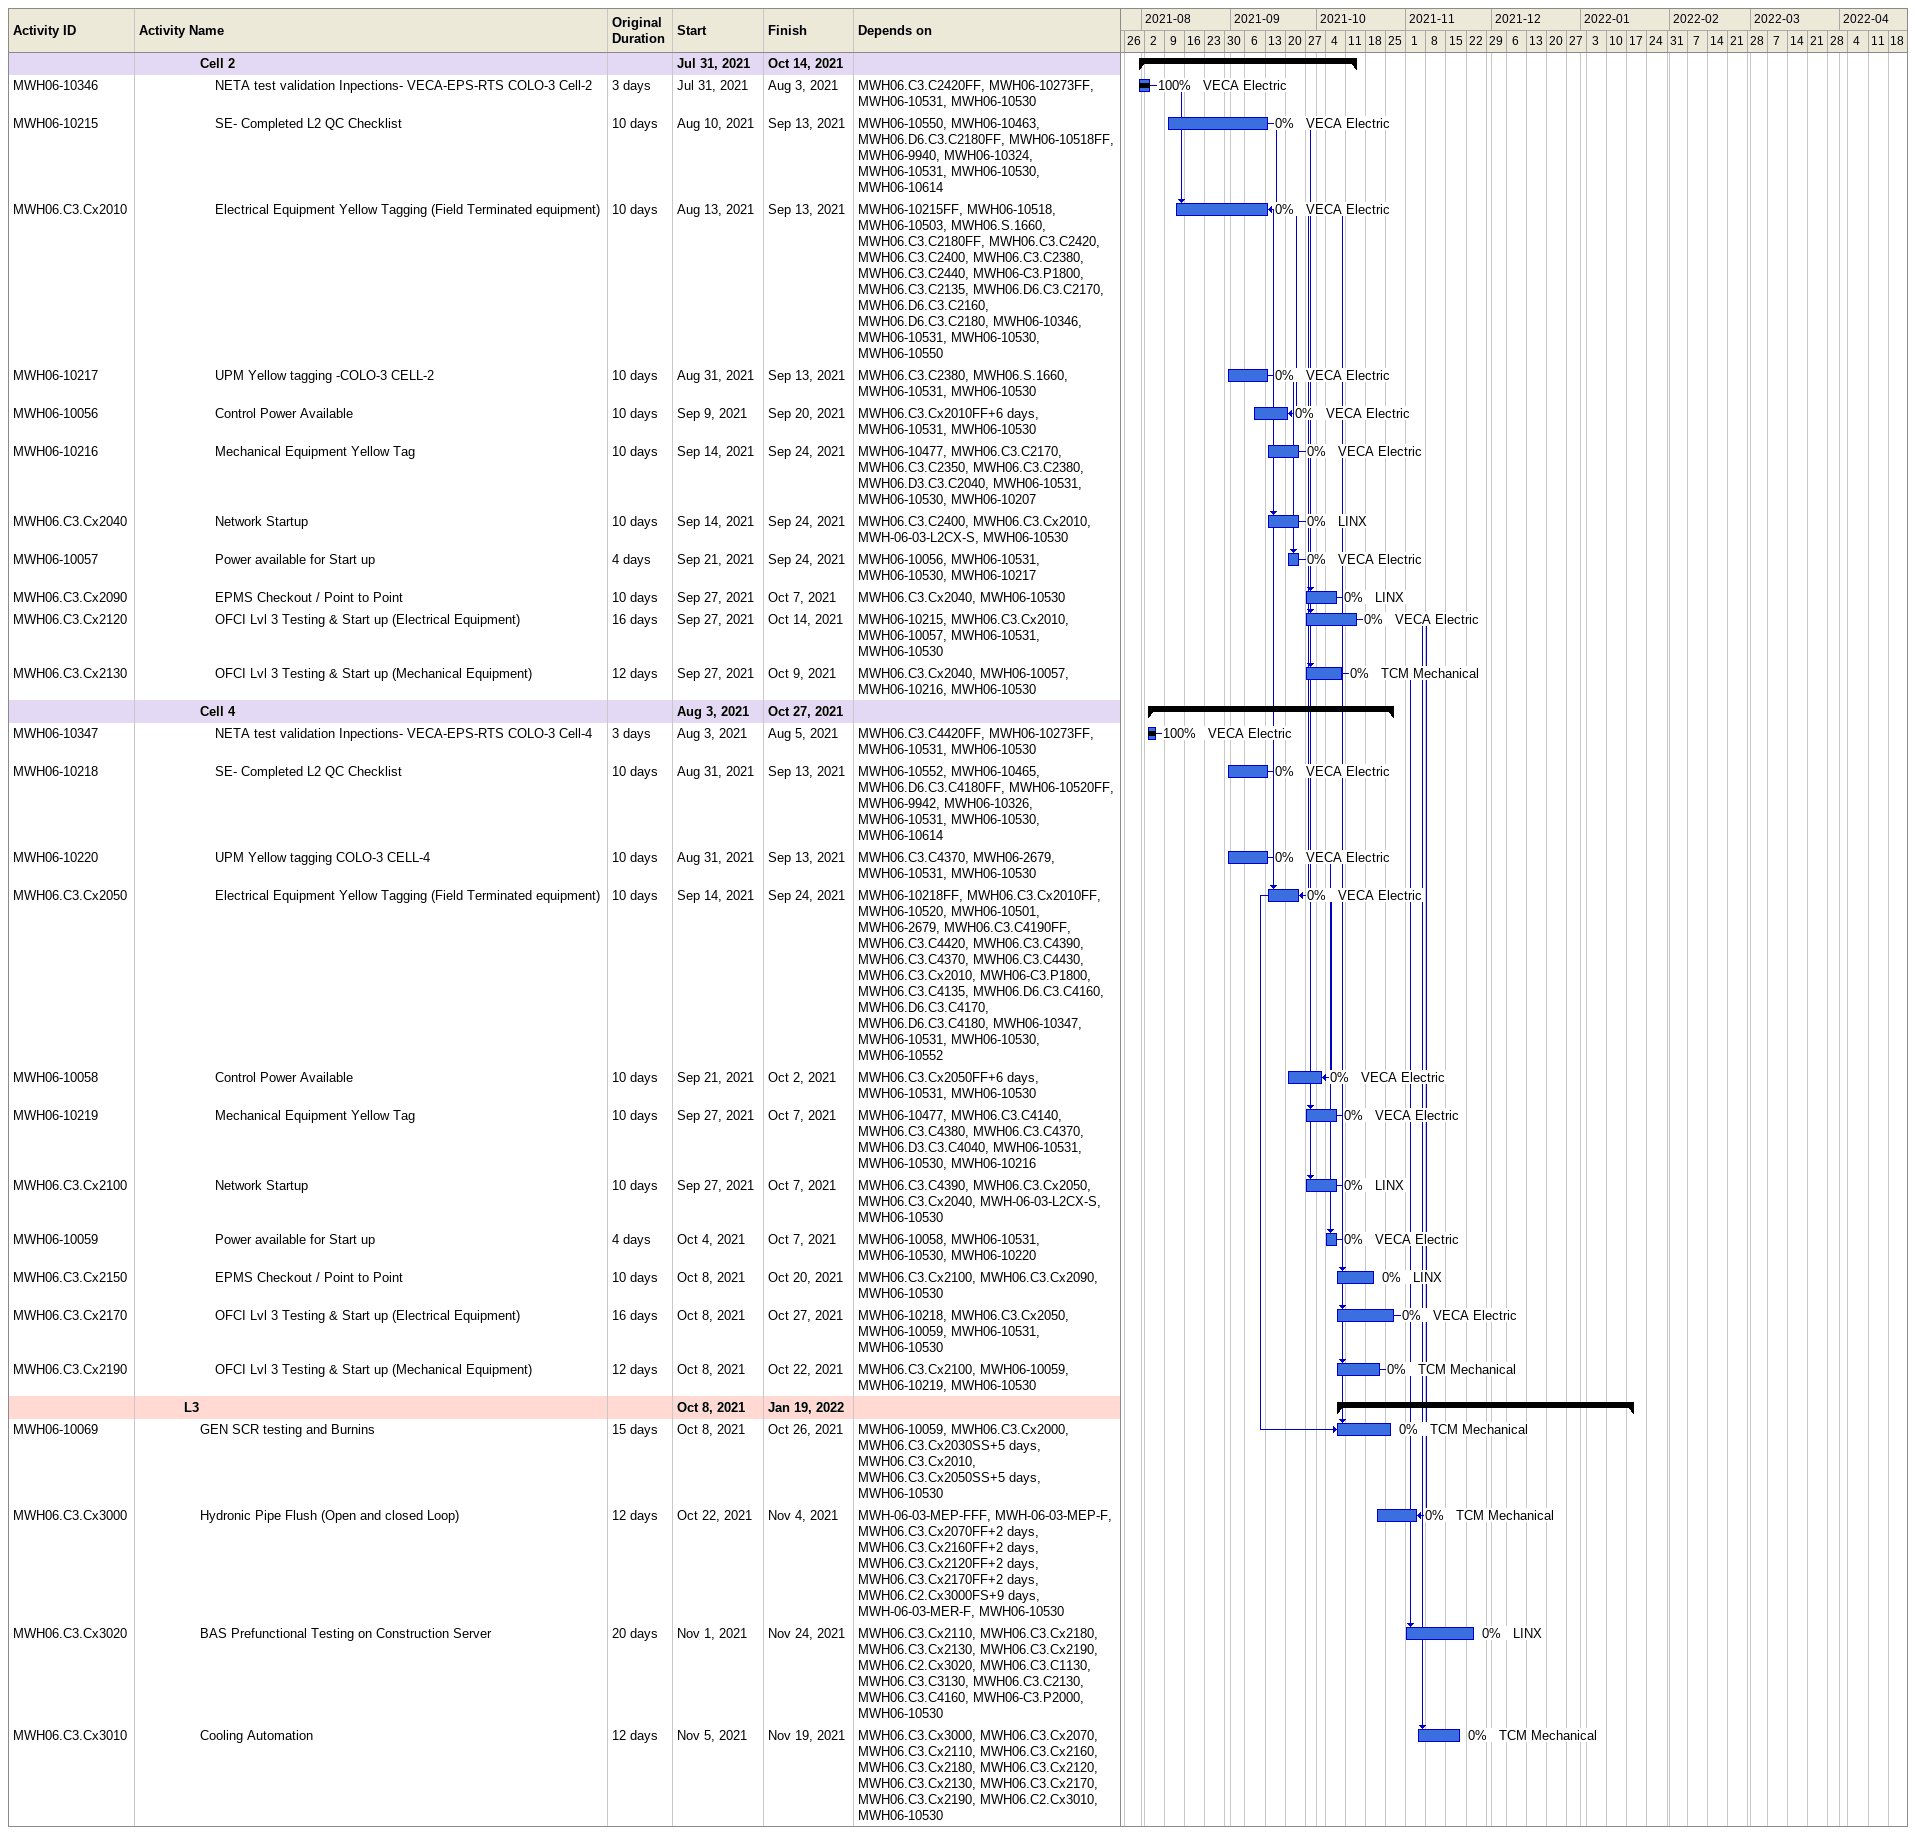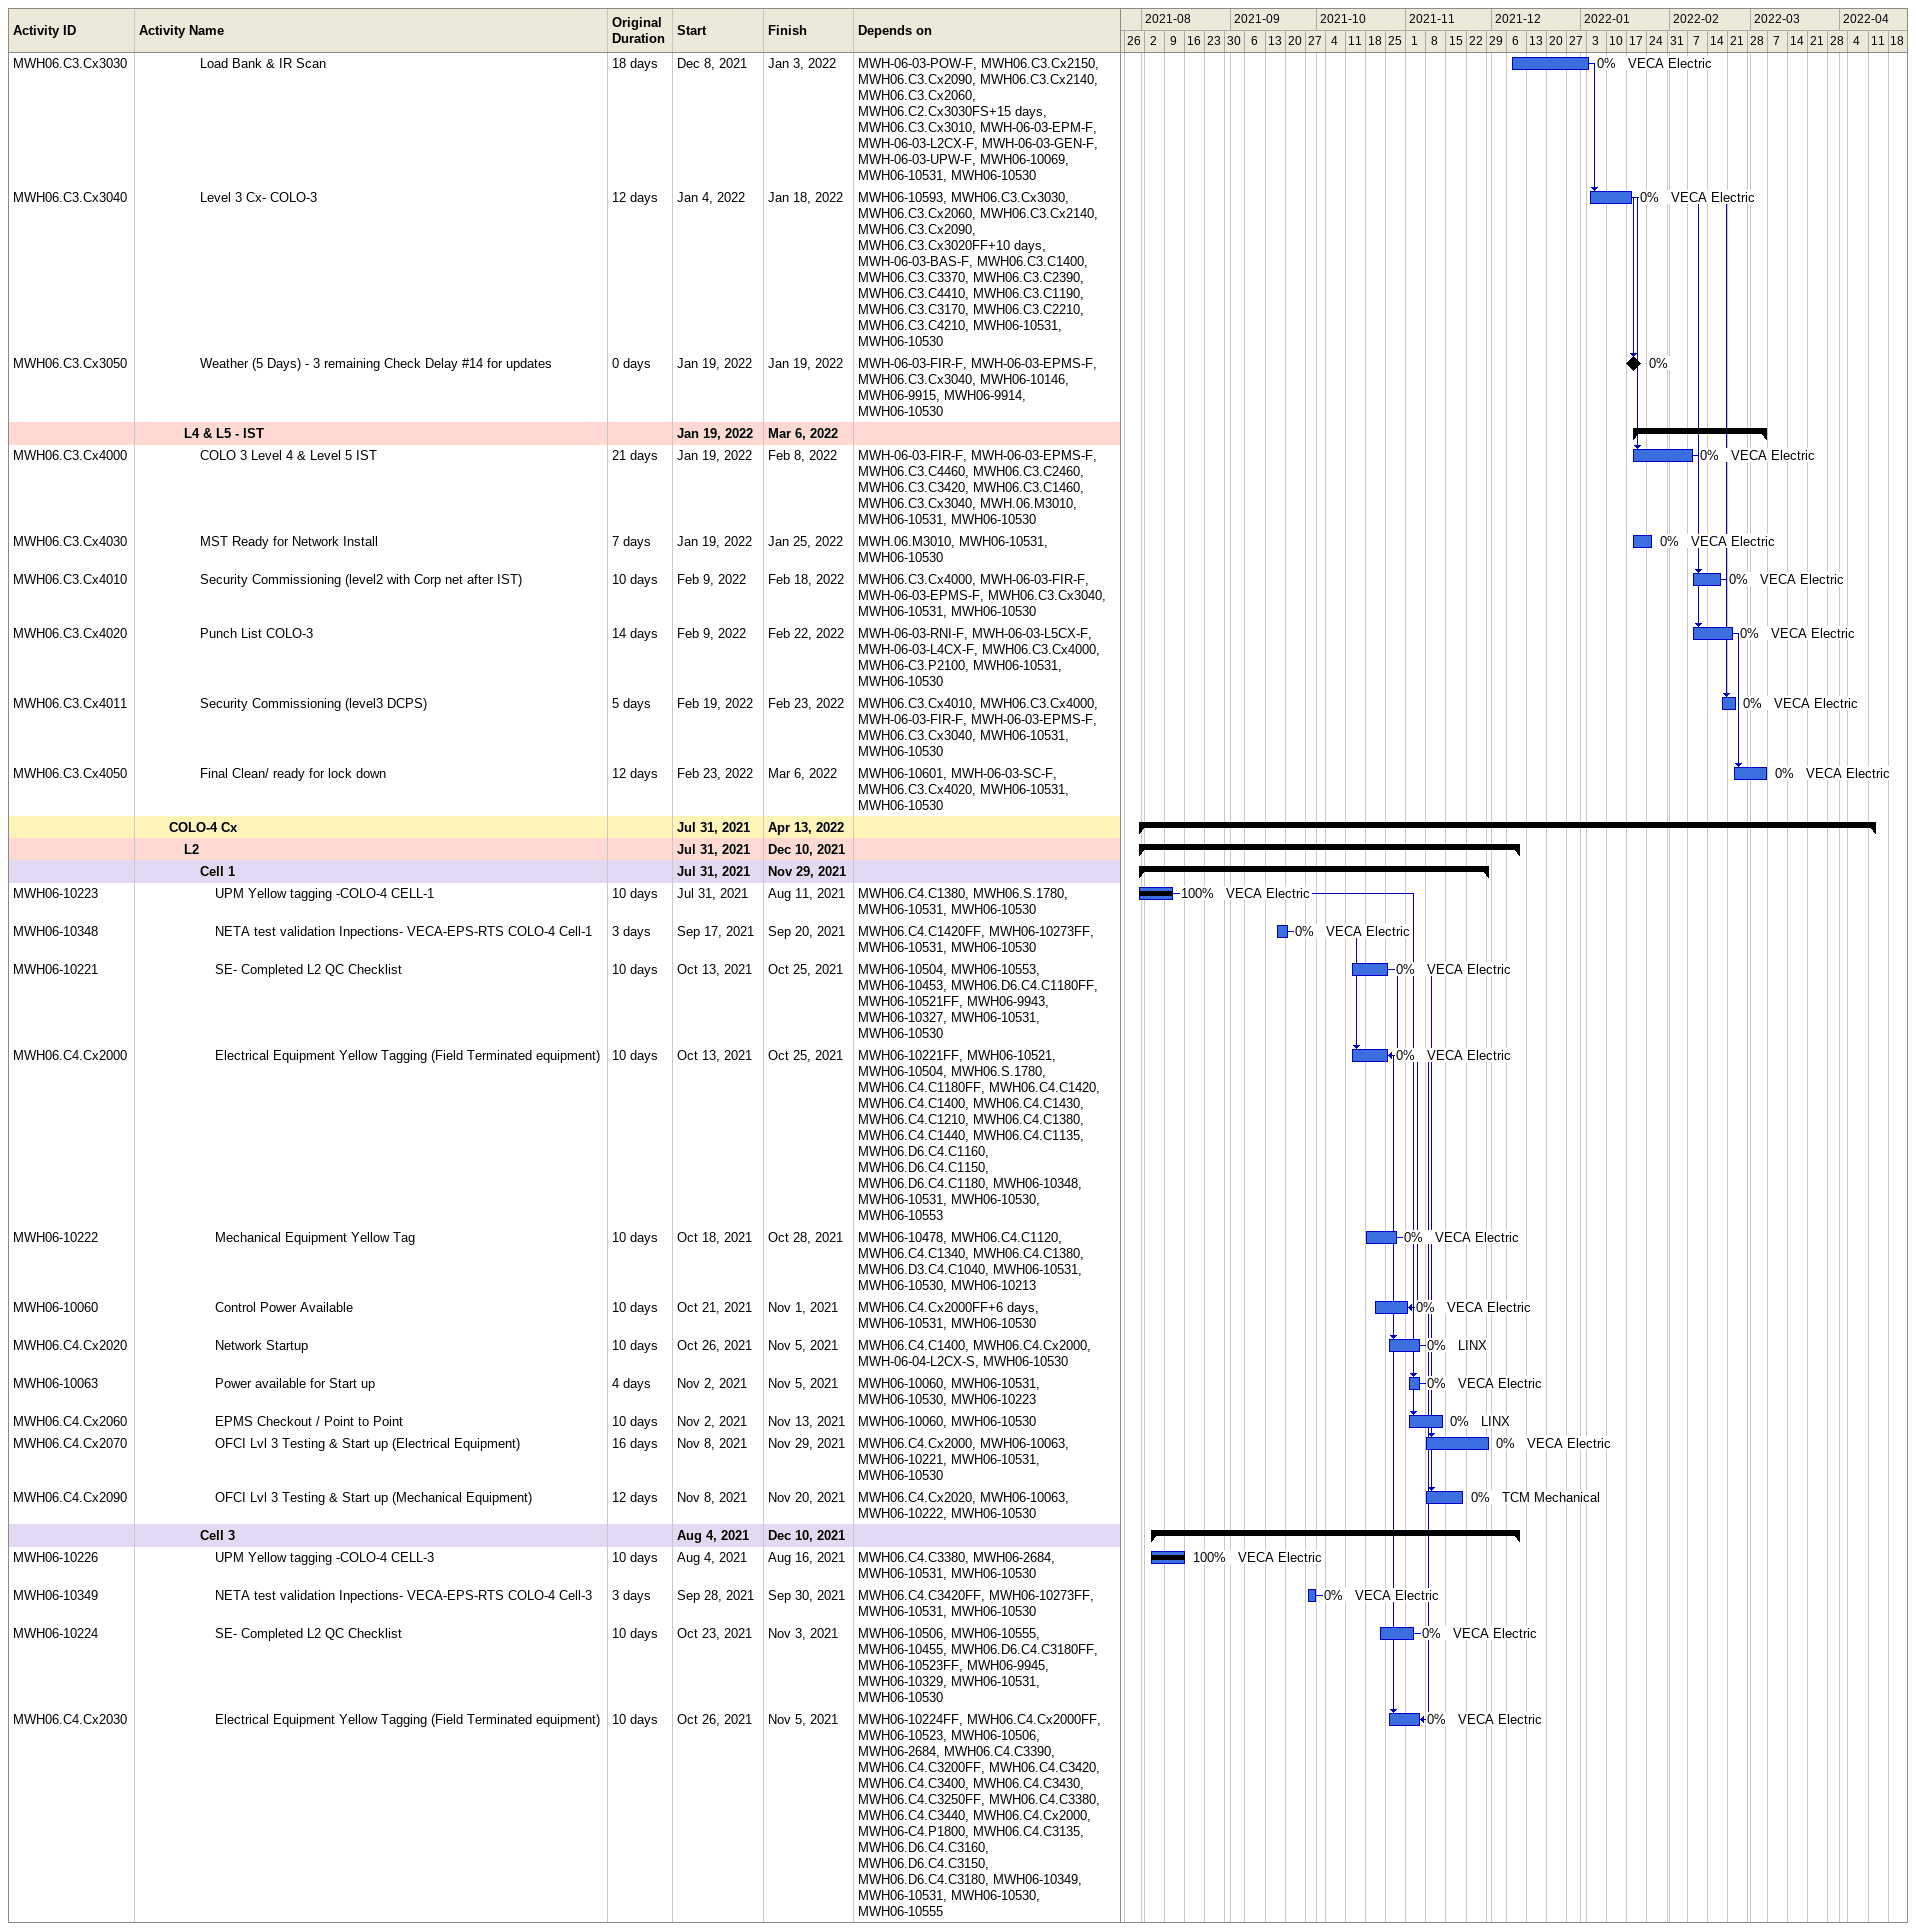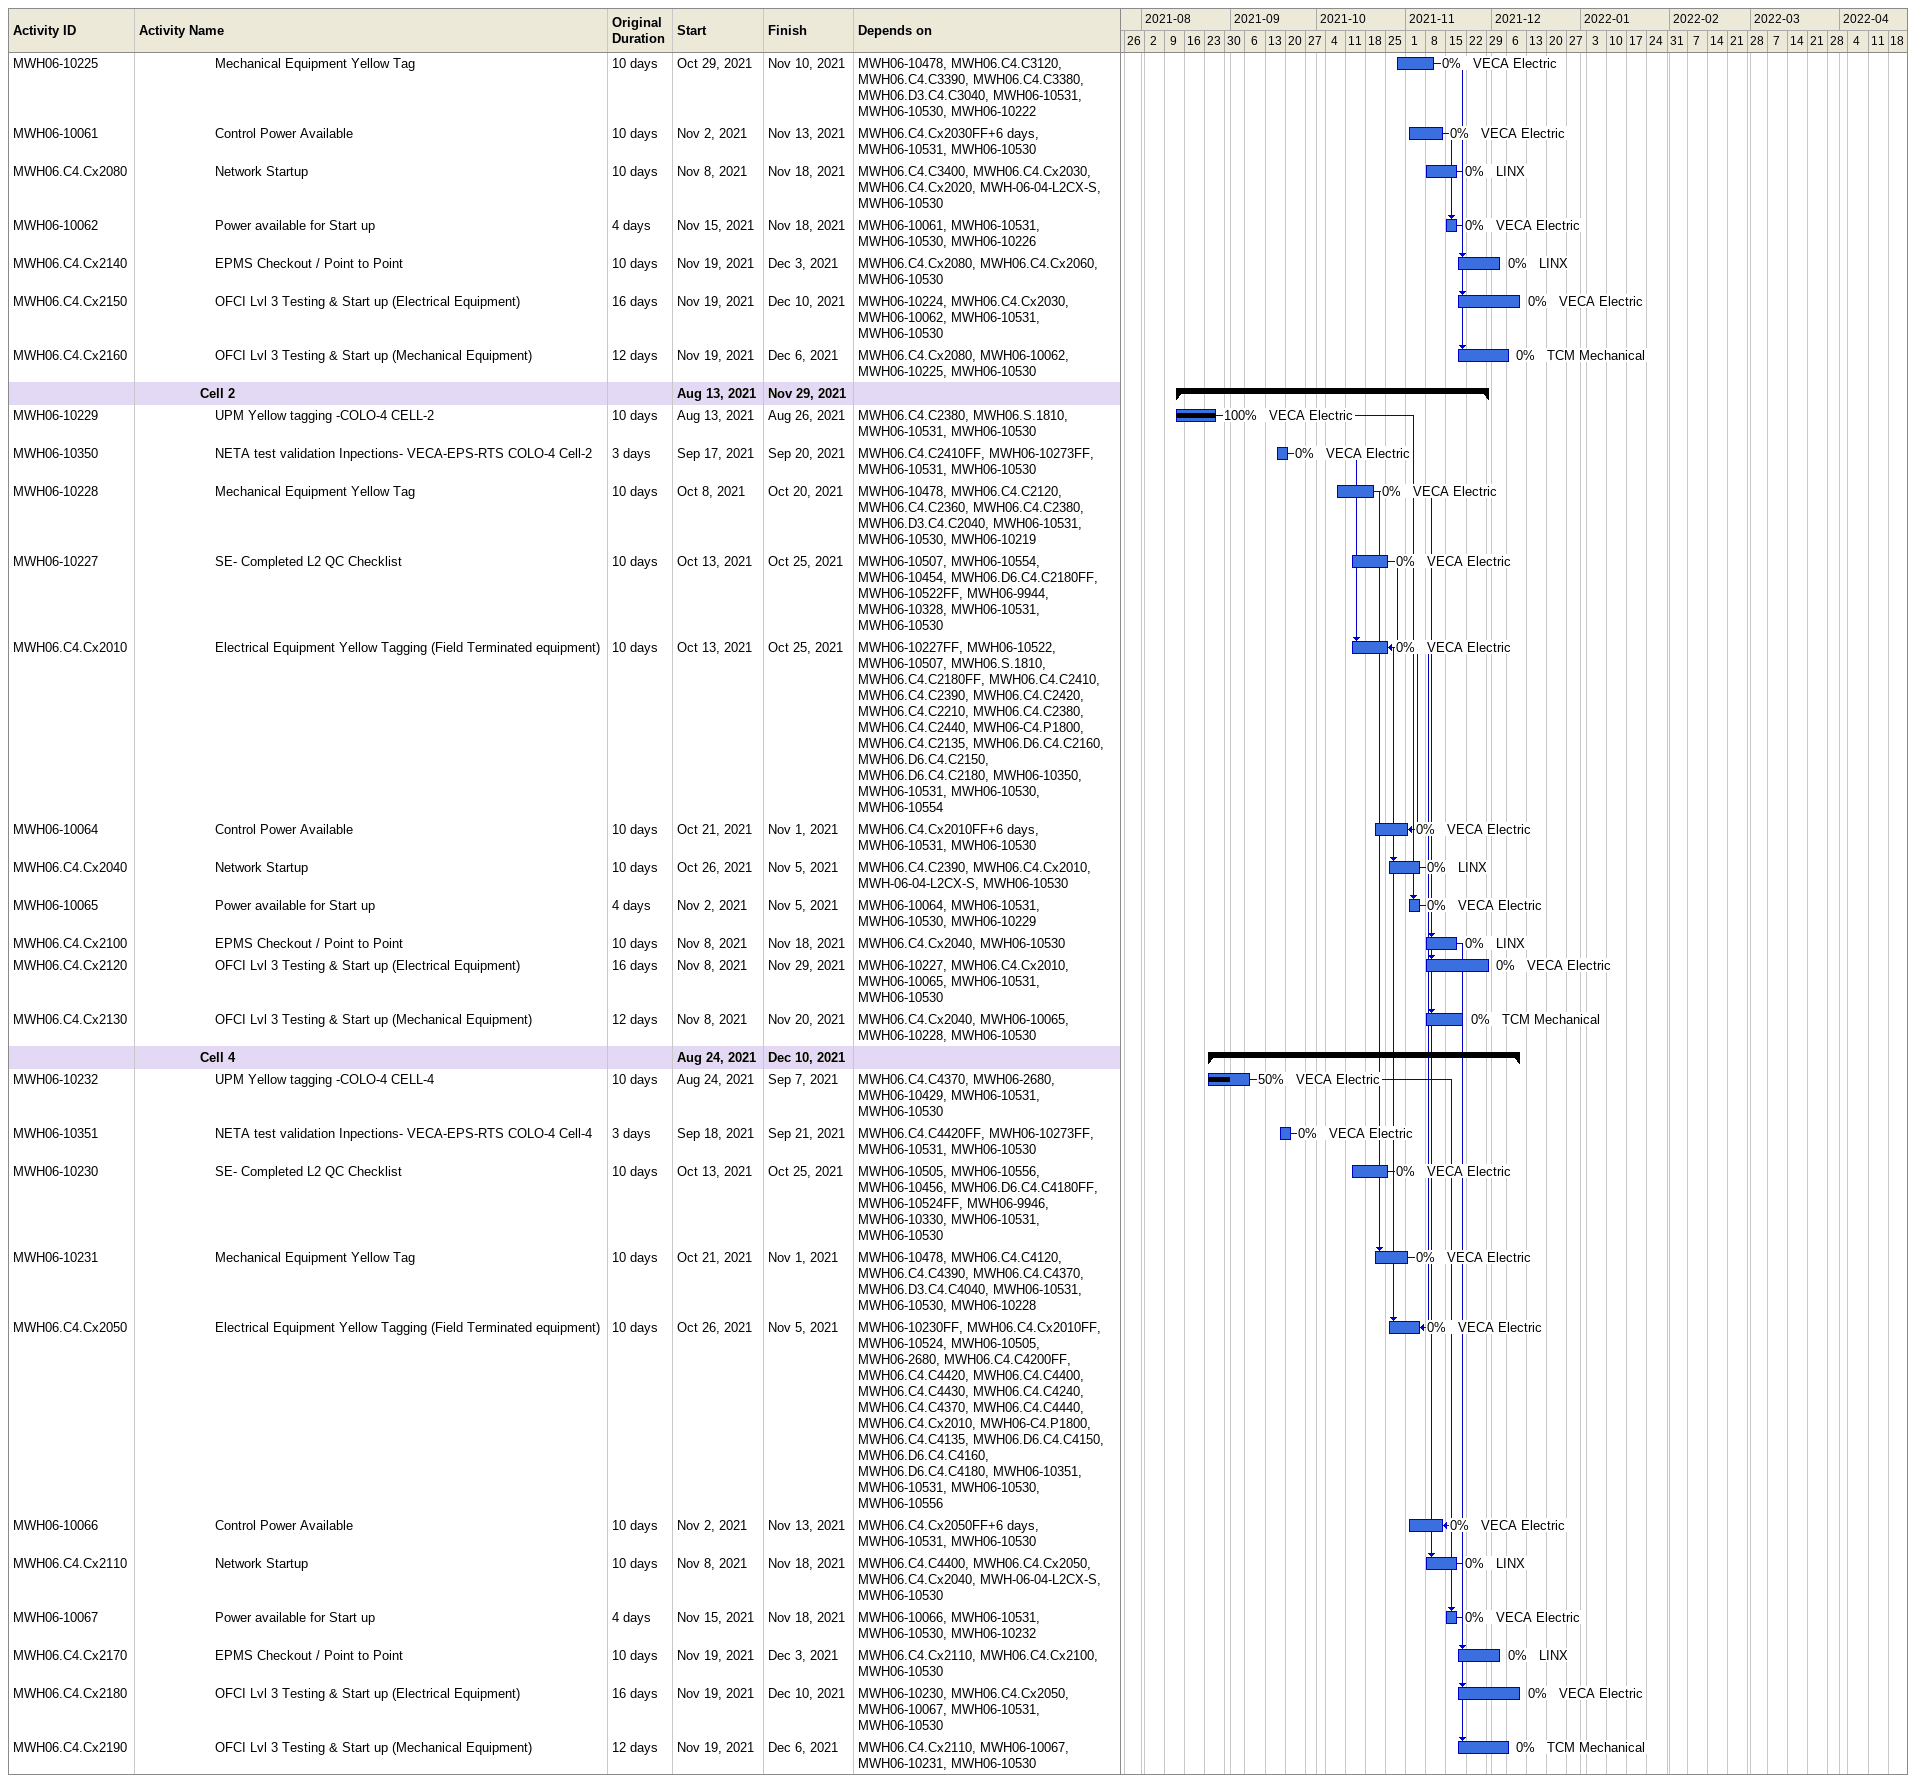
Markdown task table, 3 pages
| ID | Level | Task | Original duration | Start | Finish | Predecessors | Resources | % complete |
|---|---|---|---|---|---|---|---|---|
|  | 5 | **Cell 2** |  | 2021-07-31 | 2021-10-14 |  |  |  |
| MWH06-10346 | 6 | NETA test validation Inpections- VECA-EPS-RTS COLO-3 Cell-2 | 3d | 2021-07-31 | 2021-08-03 | MWH06.C3.C2420FF, MWH06-10273FF, MWH06-10531, MWH06-10530 | VECA Electric | 100 |
| MWH06-10215 | 6 | SE- Completed L2 QC Checklist | 10d | 2021-08-10 | 2021-09-13 | MWH06-10550, MWH06-10463, MWH06.D6.C3.C2180FF, MWH06-10518FF, MWH06-9940, MWH06-10324, MWH06-10531, MWH06-10530, MWH06-10614 | VECA Electric | 0 |
| MWH06.C3.Cx2010 | 6 | Electrical Equipment Yellow Tagging (Field Terminated equipment) | 10d | 2021-08-13 | 2021-09-13 | MWH06-10215FF, MWH06-10518, MWH06-10503, MWH06.S.1660, MWH06.C3.C2180FF, MWH06.C3.C2420, MWH06.C3.C2400, MWH06.C3.C2380, MWH06.C3.C2440, MWH06-C3.P1800, MWH06.C3.C2135, MWH06.D6.C3.C2170, MWH06.D6.C3.C2160, MWH06.D6.C3.C2180, MWH06-10346, MWH06-10531, MWH06-10530, MWH06-10550 | VECA Electric | 0 |
| MWH06-10217 | 6 | UPM Yellow tagging -COLO-3 CELL-2 | 10d | 2021-08-31 | 2021-09-13 | MWH06.C3.C2380, MWH06.S.1660, MWH06-10531, MWH06-10530 | VECA Electric | 0 |
| MWH06-10056 | 6 | Control Power Available | 10d | 2021-09-09 | 2021-09-20 | MWH06.C3.Cx2010FF+6d, MWH06-10531, MWH06-10530 | VECA Electric | 0 |
| MWH06-10216 | 6 | Mechanical Equipment Yellow Tag | 10d | 2021-09-14 | 2021-09-24 | MWH06-10477, MWH06.C3.C2170, MWH06.C3.C2350, MWH06.C3.C2380, MWH06.D3.C3.C2040, MWH06-10531, MWH06-10530, MWH06-10207 | VECA Electric | 0 |
| MWH06.C3.Cx2040 | 6 | Network Startup | 10d | 2021-09-14 | 2021-09-24 | MWH06.C3.C2400, MWH06.C3.Cx2010, MWH-06-03-L2CX-S, MWH06-10530 | LINX | 0 |
| MWH06-10057 | 6 | Power available for Start up | 4d | 2021-09-21 | 2021-09-24 | MWH06-10056, MWH06-10531, MWH06-10530, MWH06-10217 | VECA Electric | 0 |
| MWH06.C3.Cx2090 | 6 | EPMS Checkout / Point to Point | 10d | 2021-09-27 | 2021-10-07 | MWH06.C3.Cx2040, MWH06-10530 | LINX | 0 |
| MWH06.C3.Cx2120 | 6 | OFCI Lvl 3 Testing & Start up (Electrical Equipment) | 16d | 2021-09-27 | 2021-10-14 | MWH06-10215, MWH06.C3.Cx2010, MWH06-10057, MWH06-10531, MWH06-10530 | VECA Electric | 0 |
| MWH06.C3.Cx2130 | 6 | OFCI Lvl 3 Testing & Start up (Mechanical Equipment) | 12d | 2021-09-27 | 2021-10-09 | MWH06.C3.Cx2040, MWH06-10057, MWH06-10216, MWH06-10530 | TCM Mechanical | 0 |
|  | 5 | **Cell 4** |  | 2021-08-03 | 2021-10-27 |  |  |  |
| MWH06-10347 | 6 | NETA test validation Inpections- VECA-EPS-RTS COLO-3 Cell-4 | 3d | 2021-08-03 | 2021-08-05 | MWH06.C3.C4420FF, MWH06-10273FF, MWH06-10531, MWH06-10530 | VECA Electric | 100 |
| MWH06-10218 | 6 | SE- Completed L2 QC Checklist | 10d | 2021-08-31 | 2021-09-13 | MWH06-10552, MWH06-10465, MWH06.D6.C3.C4180FF, MWH06-10520FF, MWH06-9942, MWH06-10326, MWH06-10531, MWH06-10530, MWH06-10614 | VECA Electric | 0 |
| MWH06-10220 | 6 | UPM Yellow tagging COLO-3 CELL-4 | 10d | 2021-08-31 | 2021-09-13 | MWH06.C3.C4370, MWH06-2679, MWH06-10531, MWH06-10530 | VECA Electric | 0 |
| MWH06.C3.Cx2050 | 6 | Electrical Equipment Yellow Tagging (Field Terminated equipment) | 10d | 2021-09-14 | 2021-09-24 | MWH06-10218FF, MWH06.C3.Cx2010FF, MWH06-10520, MWH06-10501, MWH06-2679, MWH06.C3.C4190FF, MWH06.C3.C4420, MWH06.C3.C4390, MWH06.C3.C4370, MWH06.C3.C4430, MWH06.C3.Cx2010, MWH06-C3.P1800, MWH06.C3.C4135, MWH06.D6.C3.C4160, MWH06.D6.C3.C4170, MWH06.D6.C3.C4180, MWH06-10347, MWH06-10531, MWH06-10530, MWH06-10552 | VECA Electric | 0 |
| MWH06-10058 | 6 | Control Power Available | 10d | 2021-09-21 | 2021-10-02 | MWH06.C3.Cx2050FF+6d, MWH06-10531, MWH06-10530 | VECA Electric | 0 |
| MWH06-10219 | 6 | Mechanical Equipment Yellow Tag | 10d | 2021-09-27 | 2021-10-07 | MWH06-10477, MWH06.C3.C4140, MWH06.C3.C4380, MWH06.C3.C4370, MWH06.D3.C3.C4040, MWH06-10531, MWH06-10530, MWH06-10216 | VECA Electric | 0 |
| MWH06.C3.Cx2100 | 6 | Network Startup | 10d | 2021-09-27 | 2021-10-07 | MWH06.C3.C4390, MWH06.C3.Cx2050, MWH06.C3.Cx2040, MWH-06-03-L2CX-S, MWH06-10530 | LINX | 0 |
| MWH06-10059 | 6 | Power available for Start up | 4d | 2021-10-04 | 2021-10-07 | MWH06-10058, MWH06-10531, MWH06-10530, MWH06-10220 | VECA Electric | 0 |
| MWH06.C3.Cx2150 | 6 | EPMS Checkout / Point to Point | 10d | 2021-10-08 | 2021-10-20 | MWH06.C3.Cx2100, MWH06.C3.Cx2090, MWH06-10530 | LINX | 0 |
| MWH06.C3.Cx2170 | 6 | OFCI Lvl 3 Testing & Start up (Electrical Equipment) | 16d | 2021-10-08 | 2021-10-27 | MWH06-10218, MWH06.C3.Cx2050, MWH06-10059, MWH06-10531, MWH06-10530 | VECA Electric | 0 |
| MWH06.C3.Cx2190 | 6 | OFCI Lvl 3 Testing & Start up (Mechanical Equipment) | 12d | 2021-10-08 | 2021-10-22 | MWH06.C3.Cx2100, MWH06-10059, MWH06-10219, MWH06-10530 | TCM Mechanical | 0 |
|  | 4 | **L3** |  | 2021-10-08 | 2022-01-19 |  |  |  |
| MWH06-10069 | 5 | GEN SCR testing and Burnins | 15d | 2021-10-08 | 2021-10-26 | MWH06-10059, MWH06.C3.Cx2000, MWH06.C3.Cx2030SS+5d, MWH06.C3.Cx2010, MWH06.C3.Cx2050SS+5d, MWH06-10530 | TCM Mechanical | 0 |
| MWH06.C3.Cx3000 | 5 | Hydronic Pipe Flush (Open and closed Loop) | 12d | 2021-10-22 | 2021-11-04 | MWH-06-03-MEP-FFF, MWH-06-03-MEP-F, MWH06.C3.Cx2070FF+2d, MWH06.C3.Cx2160FF+2d, MWH06.C3.Cx2120FF+2d, MWH06.C3.Cx2170FF+2d, MWH06.C2.Cx3000FS+9d, MWH-06-03-MER-F, MWH06-10530 | TCM Mechanical | 0 |
| MWH06.C3.Cx3020 | 5 | BAS Prefunctional Testing on Construction Server | 20d | 2021-11-01 | 2021-11-24 | MWH06.C3.Cx2110, MWH06.C3.Cx2180, MWH06.C3.Cx2130, MWH06.C3.Cx2190, MWH06.C2.Cx3020, MWH06.C3.C1130, MWH06.C3.C3130, MWH06.C3.C2130, MWH06.C3.C4160, MWH06-C3.P2000, MWH06-10530 | LINX | 0 |
| MWH06.C3.Cx3010 | 5 | Cooling Automation | 12d | 2021-11-05 | 2021-11-19 | MWH06.C3.Cx3000, MWH06.C3.Cx2070, MWH06.C3.Cx2110, MWH06.C3.Cx2160, MWH06.C3.Cx2180, MWH06.C3.Cx2120, MWH06.C3.Cx2130, MWH06.C3.Cx2170, MWH06.C3.Cx2190, MWH06.C2.Cx3010, MWH06-10530 | TCM Mechanical | 0 |
| MWH06.C3.Cx3030 | 5 | Load Bank & IR Scan | 18d | 2021-12-08 | 2022-01-03 | MWH-06-03-POW-F, MWH06.C3.Cx2150, MWH06.C3.Cx2090, MWH06.C3.Cx2140, MWH06.C3.Cx2060, MWH06.C2.Cx3030FS+15d, MWH06.C3.Cx3010, MWH-06-03-EPM-F, MWH-06-03-L2CX-F, MWH-06-03-GEN-F, MWH-06-03-UPW-F, MWH06-10069, MWH06-10531, MWH06-10530 | VECA Electric | 0 |
| MWH06.C3.Cx3040 | 5 | Level 3 Cx- COLO-3 | 12d | 2022-01-04 | 2022-01-18 | MWH06-10593, MWH06.C3.Cx3030, MWH06.C3.Cx2060, MWH06.C3.Cx2140, MWH06.C3.Cx2090, MWH06.C3.Cx3020FF+10d, MWH-06-03-BAS-F, MWH06.C3.C1400, MWH06.C3.C3370, MWH06.C3.C2390, MWH06.C3.C4410, MWH06.C3.C1190, MWH06.C3.C3170, MWH06.C3.C2210, MWH06.C3.C4210, MWH06-10531, MWH06-10530 | VECA Electric | 0 |
| MWH06.C3.Cx3050 | 5 | Weather (5 Days) - 3 remaining Check Delay #14 for updates | 0d | 2022-01-19 | 2022-01-19 | MWH-06-03-FIR-F, MWH-06-03-EPMS-F, MWH06.C3.Cx3040, MWH06-10146, MWH06-9915, MWH06-9914, MWH06-10530 |  | 0 |
|  | 4 | **L4 & L5 - IST** |  | 2022-01-19 | 2022-03-06 |  |  |  |
| MWH06.C3.Cx4000 | 5 | COLO 3 Level 4 & Level 5 IST | 21d | 2022-01-19 | 2022-02-08 | MWH-06-03-FIR-F, MWH-06-03-EPMS-F, MWH06.C3.C4460, MWH06.C3.C2460, MWH06.C3.C3420, MWH06.C3.C1460, MWH06.C3.Cx3040, MWH.06.M3010, MWH06-10531, MWH06-10530 | VECA Electric | 0 |
| MWH06.C3.Cx4030 | 5 | MST Ready for Network Install | 7d | 2022-01-19 | 2022-01-25 | MWH.06.M3010, MWH06-10531, MWH06-10530 | VECA Electric | 0 |
| MWH06.C3.Cx4010 | 5 | Security Commissioning (level2 with Corp net after IST) | 10d | 2022-02-09 | 2022-02-18 | MWH06.C3.Cx4000, MWH-06-03-FIR-F, MWH-06-03-EPMS-F, MWH06.C3.Cx3040, MWH06-10531, MWH06-10530 | VECA Electric | 0 |
| MWH06.C3.Cx4020 | 5 | Punch List COLO-3 | 14d | 2022-02-09 | 2022-02-22 | MWH-06-03-RNI-F, MWH-06-03-L5CX-F, MWH-06-03-L4CX-F, MWH06.C3.Cx4000, MWH06-C3.P2100, MWH06-10531, MWH06-10530 | VECA Electric | 0 |
| MWH06.C3.Cx4011 | 5 | Security Commissioning (level3 DCPS) | 5d | 2022-02-19 | 2022-02-23 | MWH06.C3.Cx4010, MWH06.C3.Cx4000, MWH-06-03-FIR-F, MWH-06-03-EPMS-F, MWH06.C3.Cx3040, MWH06-10531, MWH06-10530 | VECA Electric | 0 |
| MWH06.C3.Cx4050 | 5 | Final Clean/ ready for lock down | 12d | 2022-02-23 | 2022-03-06 | MWH06-10601, MWH-06-03-SC-F, MWH06.C3.Cx4020, MWH06-10531, MWH06-10530 | VECA Electric | 0 |
|  | 3 | **COLO-4 Cx** |  | 2021-07-31 | 2022-04-13 |  |  |  |
|  | 4 | **L2** |  | 2021-07-31 | 2021-12-10 |  |  |  |
|  | 5 | **Cell 1** |  | 2021-07-31 | 2021-11-29 |  |  |  |
| MWH06-10223 | 6 | UPM Yellow tagging -COLO-4 CELL-1 | 10d | 2021-07-31 | 2021-08-11 | MWH06.C4.C1380, MWH06.S.1780, MWH06-10531, MWH06-10530 | VECA Electric | 100 |
| MWH06-10348 | 6 | NETA test validation Inpections- VECA-EPS-RTS COLO-4 Cell-1 | 3d | 2021-09-17 | 2021-09-20 | MWH06.C4.C1420FF, MWH06-10273FF, MWH06-10531, MWH06-10530 | VECA Electric | 0 |
| MWH06-10221 | 6 | SE- Completed L2 QC Checklist | 10d | 2021-10-13 | 2021-10-25 | MWH06-10504, MWH06-10553, MWH06-10453, MWH06.D6.C4.C1180FF, MWH06-10521FF, MWH06-9943, MWH06-10327, MWH06-10531, MWH06-10530 | VECA Electric | 0 |
| MWH06.C4.Cx2000 | 6 | Electrical Equipment Yellow Tagging (Field Terminated equipment) | 10d | 2021-10-13 | 2021-10-25 | MWH06-10221FF, MWH06-10521, MWH06-10504, MWH06.S.1780, MWH06.C4.C1180FF, MWH06.C4.C1420, MWH06.C4.C1400, MWH06.C4.C1430, MWH06.C4.C1210, MWH06.C4.C1380, MWH06.C4.C1440, MWH06.C4.C1135, MWH06.D6.C4.C1160, MWH06.D6.C4.C1150, MWH06.D6.C4.C1180, MWH06-10348, MWH06-10531, MWH06-10530, MWH06-10553 | VECA Electric | 0 |
| MWH06-10222 | 6 | Mechanical Equipment Yellow Tag | 10d | 2021-10-18 | 2021-10-28 | MWH06-10478, MWH06.C4.C1120, MWH06.C4.C1340, MWH06.C4.C1380, MWH06.D3.C4.C1040, MWH06-10531, MWH06-10530, MWH06-10213 | VECA Electric | 0 |
| MWH06-10060 | 6 | Control Power Available | 10d | 2021-10-21 | 2021-11-01 | MWH06.C4.Cx2000FF+6d, MWH06-10531, MWH06-10530 | VECA Electric | 0 |
| MWH06.C4.Cx2020 | 6 | Network Startup | 10d | 2021-10-26 | 2021-11-05 | MWH06.C4.C1400, MWH06.C4.Cx2000, MWH-06-04-L2CX-S, MWH06-10530 | LINX | 0 |
| MWH06-10063 | 6 | Power available for Start up | 4d | 2021-11-02 | 2021-11-05 | MWH06-10060, MWH06-10531, MWH06-10530, MWH06-10223 | VECA Electric | 0 |
| MWH06.C4.Cx2060 | 6 | EPMS Checkout / Point to Point | 10d | 2021-11-02 | 2021-11-13 | MWH06-10060, MWH06-10530 | LINX | 0 |
| MWH06.C4.Cx2070 | 6 | OFCI Lvl 3 Testing & Start up (Electrical Equipment) | 16d | 2021-11-08 | 2021-11-29 | MWH06.C4.Cx2000, MWH06-10063, MWH06-10221, MWH06-10531, MWH06-10530 | VECA Electric | 0 |
| MWH06.C4.Cx2090 | 6 | OFCI Lvl 3 Testing & Start up (Mechanical Equipment) | 12d | 2021-11-08 | 2021-11-20 | MWH06.C4.Cx2020, MWH06-10063, MWH06-10222, MWH06-10530 | TCM Mechanical | 0 |
|  | 5 | **Cell 3** |  | 2021-08-04 | 2021-12-10 |  |  |  |
| MWH06-10226 | 6 | UPM Yellow tagging -COLO-4 CELL-3 | 10d | 2021-08-04 | 2021-08-16 | MWH06.C4.C3380, MWH06-2684, MWH06-10531, MWH06-10530 | VECA Electric | 100 |
| MWH06-10349 | 6 | NETA test validation Inpections- VECA-EPS-RTS COLO-4 Cell-3 | 3d | 2021-09-28 | 2021-09-30 | MWH06.C4.C3420FF, MWH06-10273FF, MWH06-10531, MWH06-10530 | VECA Electric | 0 |
| MWH06-10224 | 6 | SE- Completed L2 QC Checklist | 10d | 2021-10-23 | 2021-11-03 | MWH06-10506, MWH06-10555, MWH06-10455, MWH06.D6.C4.C3180FF, MWH06-10523FF, MWH06-9945, MWH06-10329, MWH06-10531, MWH06-10530 | VECA Electric | 0 |
| MWH06.C4.Cx2030 | 6 | Electrical Equipment Yellow Tagging (Field Terminated equipment) | 10d | 2021-10-26 | 2021-11-05 | MWH06-10224FF, MWH06.C4.Cx2000FF, MWH06-10523, MWH06-10506, MWH06-2684, MWH06.C4.C3390, MWH06.C4.C3200FF, MWH06.C4.C3420, MWH06.C4.C3400, MWH06.C4.C3430, MWH06.C4.C3250FF, MWH06.C4.C3380, MWH06.C4.C3440, MWH06.C4.Cx2000, MWH06-C4.P1800, MWH06.C4.C3135, MWH06.D6.C4.C3160, MWH06.D6.C4.C3150, MWH06.D6.C4.C3180, MWH06-10349, MWH06-10531, MWH06-10530, MWH06-10555 | VECA Electric | 0 |
| MWH06-10225 | 6 | Mechanical Equipment Yellow Tag | 10d | 2021-10-29 | 2021-11-10 | MWH06-10478, MWH06.C4.C3120, MWH06.C4.C3390, MWH06.C4.C3380, MWH06.D3.C4.C3040, MWH06-10531, MWH06-10530, MWH06-10222 | VECA Electric | 0 |
| MWH06-10061 | 6 | Control Power Available | 10d | 2021-11-02 | 2021-11-13 | MWH06.C4.Cx2030FF+6d, MWH06-10531, MWH06-10530 | VECA Electric | 0 |
| MWH06.C4.Cx2080 | 6 | Network Startup | 10d | 2021-11-08 | 2021-11-18 | MWH06.C4.C3400, MWH06.C4.Cx2030, MWH06.C4.Cx2020, MWH-06-04-L2CX-S, MWH06-10530 | LINX | 0 |
| MWH06-10062 | 6 | Power available for Start up | 4d | 2021-11-15 | 2021-11-18 | MWH06-10061, MWH06-10531, MWH06-10530, MWH06-10226 | VECA Electric | 0 |
| MWH06.C4.Cx2140 | 6 | EPMS Checkout / Point to Point | 10d | 2021-11-19 | 2021-12-03 | MWH06.C4.Cx2080, MWH06.C4.Cx2060, MWH06-10530 | LINX | 0 |
| MWH06.C4.Cx2150 | 6 | OFCI Lvl 3 Testing & Start up (Electrical Equipment) | 16d | 2021-11-19 | 2021-12-10 | MWH06-10224, MWH06.C4.Cx2030, MWH06-10062, MWH06-10531, MWH06-10530 | VECA Electric | 0 |
| MWH06.C4.Cx2160 | 6 | OFCI Lvl 3 Testing & Start up (Mechanical Equipment) | 12d | 2021-11-19 | 2021-12-06 | MWH06.C4.Cx2080, MWH06-10062, MWH06-10225, MWH06-10530 | TCM Mechanical | 0 |
|  | 5 | **Cell 2** |  | 2021-08-13 | 2021-11-29 |  |  |  |
| MWH06-10229 | 6 | UPM Yellow tagging -COLO-4 CELL-2 | 10d | 2021-08-13 | 2021-08-26 | MWH06.C4.C2380, MWH06.S.1810, MWH06-10531, MWH06-10530 | VECA Electric | 100 |
| MWH06-10350 | 6 | NETA test validation Inpections- VECA-EPS-RTS COLO-4 Cell-2 | 3d | 2021-09-17 | 2021-09-20 | MWH06.C4.C2410FF, MWH06-10273FF, MWH06-10531, MWH06-10530 | VECA Electric | 0 |
| MWH06-10228 | 6 | Mechanical Equipment Yellow Tag | 10d | 2021-10-08 | 2021-10-20 | MWH06-10478, MWH06.C4.C2120, MWH06.C4.C2360, MWH06.C4.C2380, MWH06.D3.C4.C2040, MWH06-10531, MWH06-10530, MWH06-10219 | VECA Electric | 0 |
| MWH06-10227 | 6 | SE- Completed L2 QC Checklist | 10d | 2021-10-13 | 2021-10-25 | MWH06-10507, MWH06-10554, MWH06-10454, MWH06.D6.C4.C2180FF, MWH06-10522FF, MWH06-9944, MWH06-10328, MWH06-10531, MWH06-10530 | VECA Electric | 0 |
| MWH06.C4.Cx2010 | 6 | Electrical Equipment Yellow Tagging (Field Terminated equipment) | 10d | 2021-10-13 | 2021-10-25 | MWH06-10227FF, MWH06-10522, MWH06-10507, MWH06.S.1810, MWH06.C4.C2180FF, MWH06.C4.C2410, MWH06.C4.C2390, MWH06.C4.C2420, MWH06.C4.C2210, MWH06.C4.C2380, MWH06.C4.C2440, MWH06-C4.P1800, MWH06.C4.C2135, MWH06.D6.C4.C2160, MWH06.D6.C4.C2150, MWH06.D6.C4.C2180, MWH06-10350, MWH06-10531, MWH06-10530, MWH06-10554 | VECA Electric | 0 |
| MWH06-10064 | 6 | Control Power Available | 10d | 2021-10-21 | 2021-11-01 | MWH06.C4.Cx2010FF+6d, MWH06-10531, MWH06-10530 | VECA Electric | 0 |
| MWH06.C4.Cx2040 | 6 | Network Startup | 10d | 2021-10-26 | 2021-11-05 | MWH06.C4.C2390, MWH06.C4.Cx2010, MWH-06-04-L2CX-S, MWH06-10530 | LINX | 0 |
| MWH06-10065 | 6 | Power available for Start up | 4d | 2021-11-02 | 2021-11-05 | MWH06-10064, MWH06-10531, MWH06-10530, MWH06-10229 | VECA Electric | 0 |
| MWH06.C4.Cx2100 | 6 | EPMS Checkout / Point to Point | 10d | 2021-11-08 | 2021-11-18 | MWH06.C4.Cx2040, MWH06-10530 | LINX | 0 |
| MWH06.C4.Cx2120 | 6 | OFCI Lvl 3 Testing & Start up (Electrical Equipment) | 16d | 2021-11-08 | 2021-11-29 | MWH06-10227, MWH06.C4.Cx2010, MWH06-10065, MWH06-10531, MWH06-10530 | VECA Electric | 0 |
| MWH06.C4.Cx2130 | 6 | OFCI Lvl 3 Testing & Start up (Mechanical Equipment) | 12d | 2021-11-08 | 2021-11-20 | MWH06.C4.Cx2040, MWH06-10065, MWH06-10228, MWH06-10530 | TCM Mechanical | 0 |
|  | 5 | **Cell 4** |  | 2021-08-24 | 2021-12-10 |  |  |  |
| MWH06-10232 | 6 | UPM Yellow tagging -COLO-4 CELL-4 | 10d | 2021-08-24 | 2021-09-07 | MWH06.C4.C4370, MWH06-2680, MWH06-10429, MWH06-10531, MWH06-10530 | VECA Electric | 50 |
| MWH06-10351 | 6 | NETA test validation Inpections- VECA-EPS-RTS COLO-4 Cell-4 | 3d | 2021-09-18 | 2021-09-21 | MWH06.C4.C4420FF, MWH06-10273FF, MWH06-10531, MWH06-10530 | VECA Electric | 0 |
| MWH06-10230 | 6 | SE- Completed L2 QC Checklist | 10d | 2021-10-13 | 2021-10-25 | MWH06-10505, MWH06-10556, MWH06-10456, MWH06.D6.C4.C4180FF, MWH06-10524FF, MWH06-9946, MWH06-10330, MWH06-10531, MWH06-10530 | VECA Electric | 0 |
| MWH06-10231 | 6 | Mechanical Equipment Yellow Tag | 10d | 2021-10-21 | 2021-11-01 | MWH06-10478, MWH06.C4.C4120, MWH06.C4.C4390, MWH06.C4.C4370, MWH06.D3.C4.C4040, MWH06-10531, MWH06-10530, MWH06-10228 | VECA Electric | 0 |
| MWH06.C4.Cx2050 | 6 | Electrical Equipment Yellow Tagging (Field Terminated equipment) | 10d | 2021-10-26 | 2021-11-05 | MWH06-10230FF, MWH06.C4.Cx2010FF, MWH06-10524, MWH06-10505, MWH06-2680, MWH06.C4.C4200FF, MWH06.C4.C4420, MWH06.C4.C4400, MWH06.C4.C4430, MWH06.C4.C4240, MWH06.C4.C4370, MWH06.C4.C4440, MWH06.C4.Cx2010, MWH06-C4.P1800, MWH06.C4.C4135, MWH06.D6.C4.C4150, MWH06.D6.C4.C4160, MWH06.D6.C4.C4180, MWH06-10351, MWH06-10531, MWH06-10530, MWH06-10556 | VECA Electric | 0 |
| MWH06-10066 | 6 | Control Power Available | 10d | 2021-11-02 | 2021-11-13 | MWH06.C4.Cx2050FF+6d, MWH06-10531, MWH06-10530 | VECA Electric | 0 |
| MWH06.C4.Cx2110 | 6 | Network Startup | 10d | 2021-11-08 | 2021-11-18 | MWH06.C4.C4400, MWH06.C4.Cx2050, MWH06.C4.Cx2040, MWH-06-04-L2CX-S, MWH06-10530 | LINX | 0 |
| MWH06-10067 | 6 | Power available for Start up | 4d | 2021-11-15 | 2021-11-18 | MWH06-10066, MWH06-10531, MWH06-10530, MWH06-10232 | VECA Electric | 0 |
| MWH06.C4.Cx2170 | 6 | EPMS Checkout / Point to Point | 10d | 2021-11-19 | 2021-12-03 | MWH06.C4.Cx2110, MWH06.C4.Cx2100, MWH06-10530 | LINX | 0 |
| MWH06.C4.Cx2180 | 6 | OFCI Lvl 3 Testing & Start up (Electrical Equipment) | 16d | 2021-11-19 | 2021-12-10 | MWH06-10230, MWH06.C4.Cx2050, MWH06-10067, MWH06-10531, MWH06-10530 | VECA Electric | 0 |
| MWH06.C4.Cx2190 | 6 | OFCI Lvl 3 Testing & Start up (Mechanical Equipment) | 12d | 2021-11-19 | 2021-12-06 | MWH06.C4.Cx2110, MWH06-10067, MWH06-10231, MWH06-10530 | TCM Mechanical | 0 |
